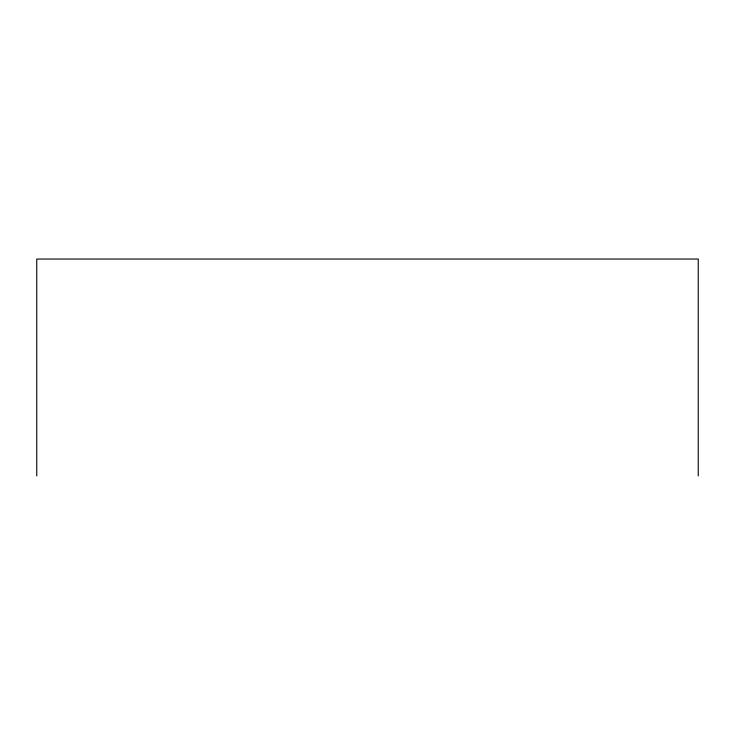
<?xml version="1.0" encoding="UTF-8"?>
<svg xmlns="http://www.w3.org/2000/svg" width="735" height="735" viewBox="0 0 735 735"><rect width="100%" height="100%" fill="white"/><g stroke="black" fill="none" stroke-linecap="round" stroke-linejoin="round"><path stroke-width="1.1" d="M698.25 475.958L698.25 259.042L36.75 259.042L36.75 475.958"/></g></svg>
